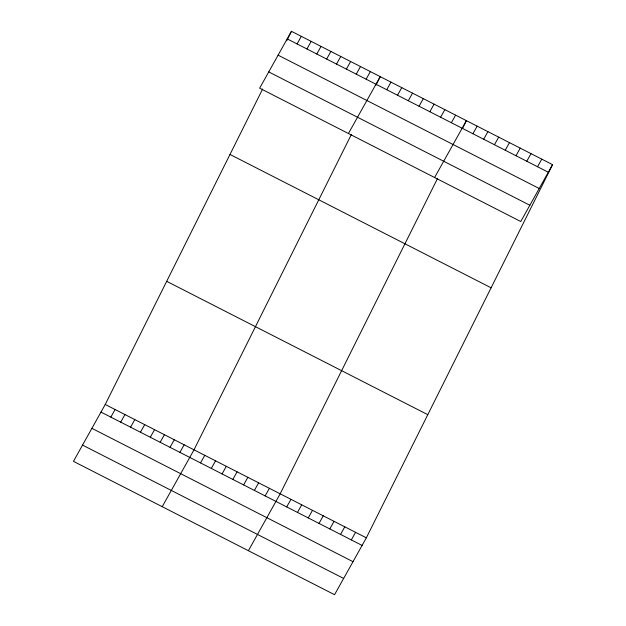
<?xml version="1.0" encoding="UTF-8"?>
<svg xmlns="http://www.w3.org/2000/svg" width="626" height="626" viewBox="0 0 626 626"><rect width="100%" height="100%" fill="white"/><g stroke="black" fill="none" stroke-linecap="round" stroke-linejoin="round"><path stroke-width="0.94" d="M552.555 164.646L520.769 221.518L259.657 88.172L291.442 31.3L552.555 164.646L366.343 537.828L334.558 594.7L73.445 461.354L105.231 404.482L262.646 89.002M286.716 40.776L291.442 31.3M351.429 134.34L194.005 449.82L162.22 506.692M375.921 85.246L380.225 76.638L348.439 133.51M437.597 178.34L280.174 493.82L248.389 550.7M462.52 128.393L466.386 120.638L434.6 177.51M297.06 43.93L301.309 36.339M306.928 48.969L311.169 41.379M110.849 417.119L115.09 409.521M316.787 54.008L321.036 46.41M120.708 422.151L124.957 414.561M326.655 59.047L330.896 51.449M130.576 427.19L134.817 419.592M336.522 64.079L340.763 56.489M140.443 432.23L144.684 424.631M346.381 69.118L350.63 61.528M150.303 437.269L154.552 429.671M356.249 74.158L360.49 66.559M160.17 442.3L164.411 434.71M366.108 79.197L370.357 71.599M170.029 447.34L174.278 439.749M179.897 452.379L184.146 444.781M386.751 89.729L390.992 82.139M397.518 95.23L401.767 87.64M200.531 462.919L204.78 455.321M408.293 100.731L412.534 93.141M211.306 468.42L215.547 460.822M419.06 106.232L423.309 98.642M222.073 473.913L226.322 466.323M429.835 111.733L434.076 104.135M232.849 479.414L237.09 471.824M440.602 117.234L444.843 109.636M243.616 484.915L247.865 477.325M451.377 122.735L455.618 115.137M254.391 490.416L258.632 482.826M265.158 495.917L269.407 488.327M472.912 133.737L477.161 126.139M483.687 139.238L487.928 131.64M286.7 506.919L290.949 499.321M494.454 144.739L498.703 137.141M297.475 512.42L301.716 504.822M505.229 150.24L509.47 142.642M308.242 517.921L312.491 510.323M515.996 155.741L520.245 148.143M319.017 523.422L323.259 515.824M526.771 161.242L531.012 153.644M329.785 528.923L334.034 521.325M537.538 166.735L541.787 159.145M340.56 534.424L344.801 526.826M351.327 539.925L355.576 532.327M287.193 38.898L548.313 172.236M278.108 55.158L539.221 188.504M268.742 71.912L529.862 205.258M229.992 154.45L491.105 287.796M166.68 281.332L427.793 414.678M105.231 404.482L366.343 537.828M100.982 412.08L362.102 545.426M91.897 428.34L353.009 561.686M82.53 445.094L343.651 578.44"/></g></svg>
